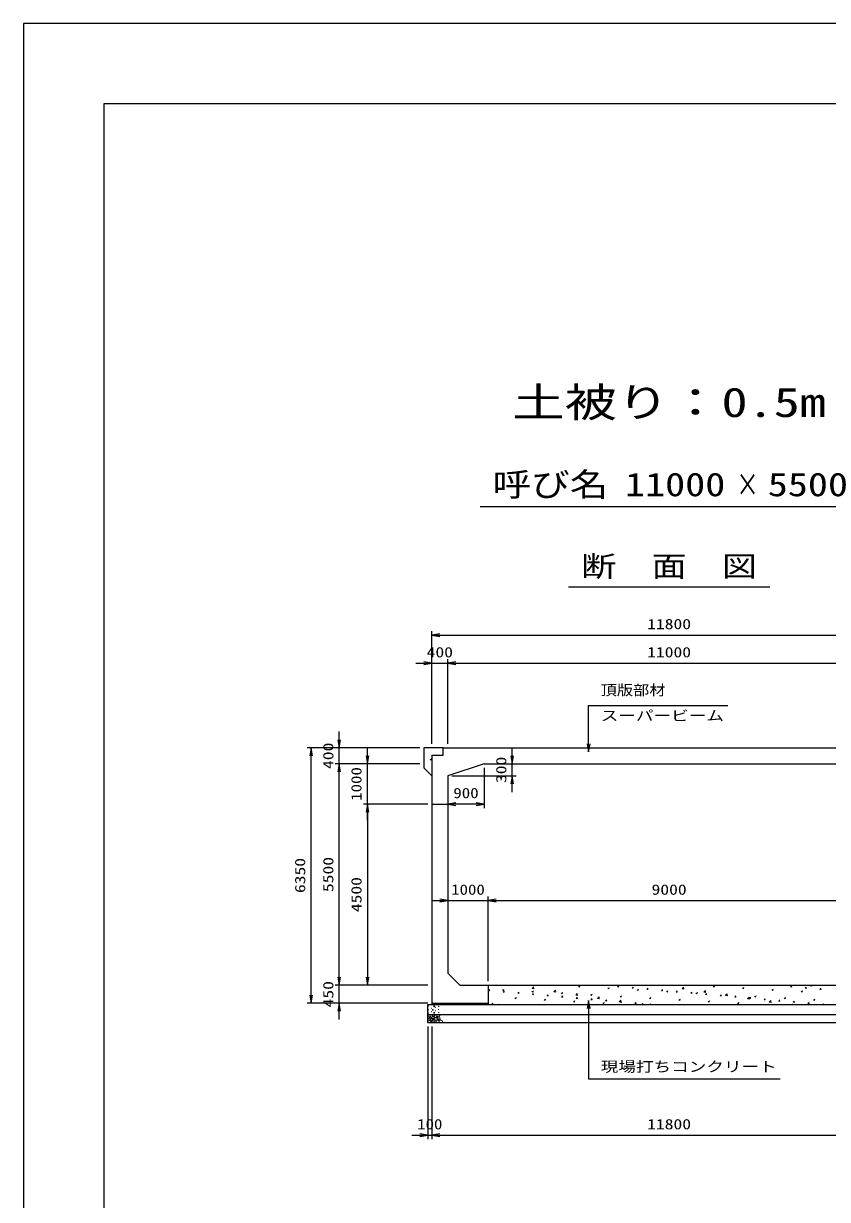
# Model space of a CAD drawing. Units: millimetres at full size. Extents: x 0 to 84100, y 0 to 59400.
# Drawn here: x 0 to 19987, y 30173 to 59400 of the extents above; entities that cross this region are included whole.
import ezdxf
from ezdxf.enums import TextEntityAlignment as Align

# ---------------------------------------------------------------- set-up
doc = ezdxf.new("R2010")
doc.units = ezdxf.units.MM
for name, color, linetype, lineweight in [('D-DCR-HCHn', 4, 'Continuous', 9), ('D-STR-DIM', 7, 'Continuous', 25), ('D-STR-STRn', 1, 'Continuous', 25), ('D-STR-TXT', 7, 'Continuous', 25), ('D-TTL', 2, 'Continuous', 25), ('D-TTL-TXT', 7, 'Continuous', 25)]:
    doc.layers.add(name, color=color, linetype=linetype, lineweight=lineweight)
doc.styles.add('ＭＳ ゴシック', font='')
doc.styles.get('ＭＳ ゴシック').set_extended_font_data('MS Gothic')

# ---------------------------------------------------------------- blocks, each defined once
blk = doc.blocks.new('open_arrow')
at = {"color": 0, "linetype": 'Continuous', "lineweight": -2}
blk.add_lwpolyline([(7.5, 1.25), (0, 0), (7.5, -1.25)], dxfattribs=at)

msp = doc.modelspace()

# ---------------------------------------------------------------- linework, layer by layer
at = {"layer": 'D-DCR-HCHn'}
for p, q in [((10112.795, 41109.91), (10138.065, 41092.866)), ((10112.817, 41109.982), (10148.386, 41123.636)), ((10135.001, 41124.776), (10150, 41123.464)), ((10135.18, 41124.803), (10150, 41142.464)), ((10138.099, 41092.905), (10148.399, 41123.603)), ((11556.852, 35361.219), (11581.343, 35390.405)), ((11587.207, 35357.91), (11581.334, 35389.753)), ((11909.043, 35380.847), (11934.312, 35363.803)), ((11909.082, 35380.903), (11944.651, 35394.557)), ((11934.34, 35363.844), (11944.641, 35394.542)), ((12120.792, 35500), (12146.253, 35496.051)), ((12146.191, 35496.23), (12145.752, 35500)), ((12643.143, 35419.237), (12682.711, 35460.475)), ((12643.232, 35418.973), (12688.411, 35411.966)), ((12688.349, 35412.146), (12682.736, 35460.39)), ((13071.879, 35500), (13091.206, 35486.963)), ((13091.235, 35487.005), (13095.595, 35500)), ((13185.301, 35335.152), (13224.869, 35376.39)), ((13230.507, 35328.061), (13224.895, 35376.306)), ((13795.999, 35463.323), (13821.268, 35446.279)), ((13796.04, 35463.378), (13831.61, 35477.032)), ((13821.296, 35446.32), (13831.597, 35477.018)), ((14401.113, 35488.287), (14431.477, 35485.631)), ((14401.32, 35488.307), (14411.132, 35500)), ((14431.666, 35484.979), (14428.896, 35500)), ((14526.06, 35422.638), (14551.329, 35405.594)), ((14526.103, 35422.693), (14561.673, 35436.347)), ((14551.358, 35405.636), (14561.658, 35436.334)), ((14765.482, 35456.409), (14795.846, 35453.753)), ((14765.69, 35456.429), (14790.18, 35485.616)), ((14796.034, 35453.099), (14790.16, 35484.942)), ((15129.85, 35424.531), (15160.214, 35421.875)), ((15130.059, 35424.551), (15154.549, 35453.737)), ((15160.402, 35421.218), (15154.528, 35453.061)), ((15256.122, 35381.953), (15281.391, 35364.909)), ((15256.166, 35382.008), (15291.735, 35395.662)), ((15281.419, 35364.951), (15291.72, 35395.649)), ((15494.218, 35392.653), (15524.582, 35389.997)), ((15494.428, 35392.673), (15518.919, 35421.859)), ((15524.769, 35389.338), (15518.896, 35421.18)), ((15828.742, 35493.666), (15834.819, 35500)), ((15828.832, 35493.395), (15874.011, 35486.388)), ((15858.798, 35360.795), (15883.288, 35389.981)), ((15873.948, 35486.574), (15872.386, 35500)), ((15889.137, 35357.457), (15883.263, 35389.3)), ((16370.9, 35409.581), (16410.467, 35450.819)), ((16370.99, 35409.31), (16416.17, 35402.302)), ((16416.106, 35402.49), (16410.494, 35450.734)), ((16420.598, 35500), (16438.286, 35488.07)), ((16438.314, 35488.113), (16442.303, 35500)), ((16913.058, 35325.497), (16952.625, 35366.734)), ((16958.264, 35318.405), (16952.652, 35366.65)), ((17143.078, 35464.429), (17168.347, 35447.385)), ((17143.124, 35464.483), (17178.694, 35478.137)), ((17168.376, 35447.428), (17178.676, 35478.126)), ((17873.14, 35423.744), (17898.409, 35406.7)), ((17873.187, 35423.798), (17908.757, 35437.452)), ((17898.437, 35406.744), (17908.737, 35437.442)), ((18603.201, 35383.059), (18628.47, 35366.015)), ((18603.25, 35383.113), (18638.819, 35396.767)), ((18628.499, 35366.059), (18638.799, 35396.757)), ((18703.046, 35487.864), (18733.41, 35485.207)), ((18703.266, 35487.883), (18713.433, 35500)), ((18733.596, 35484.526), (18730.741, 35500)), ((19067.414, 35455.986), (19097.778, 35453.329)), ((19067.635, 35456.005), (19092.125, 35485.191)), ((19097.963, 35452.646), (19092.09, 35484.489)), ((19431.782, 35424.107), (19462.146, 35421.451)), ((19432.004, 35424.127), (19456.494, 35453.313)), ((19462.331, 35420.765), (19456.457, 35452.608)), ((19556.499, 35484.01), (19571.841, 35500)), ((19556.59, 35483.732), (19601.77, 35476.725)), ((19601.706, 35476.918), (19599.02, 35500)), ((19769.317, 35500), (19785.365, 35489.176)), ((19785.393, 35489.22), (19789.01, 35500)), ((19796.15, 35392.229), (19826.514, 35389.573)), ((19796.374, 35392.249), (19820.864, 35421.435)), ((19826.699, 35388.885), (19820.825, 35420.727)), ((11556.654, 35361.199), (11587.018, 35358.542)), ((11921.022, 35329.321), (11951.386, 35326.664)), ((11921.222, 35329.341), (11945.712, 35358.527)), ((11951.575, 35326.029), (11945.702, 35357.872)), ((12212.272, 35176.317), (12237.541, 35159.272)), ((12212.312, 35176.372), (12247.881, 35190.026)), ((12237.569, 35159.314), (12247.869, 35190.012)), ((12285.39, 35297.443), (12315.754, 35294.786)), ((12285.591, 35297.463), (12310.081, 35326.649)), ((12315.943, 35294.149), (12310.069, 35325.992)), ((12639.104, 35340.162), (12664.373, 35323.118)), ((12639.145, 35340.218), (12674.714, 35353.872)), ((12649.758, 35265.564), (12680.122, 35262.908)), ((12649.96, 35265.585), (12674.451, 35294.771)), ((12664.402, 35323.159), (12674.702, 35353.857)), ((12680.31, 35262.268), (12674.437, 35294.111)), ((12942.333, 35135.632), (12967.602, 35118.587)), ((12942.375, 35135.687), (12977.944, 35149.341)), ((12967.63, 35118.629), (12977.931, 35149.327)), ((13014.126, 35233.686), (13044.49, 35231.03)), ((13014.33, 35233.706), (13038.82, 35262.893)), ((13044.678, 35230.388), (13038.805, 35262.23)), ((13185.39, 35334.887), (13230.57, 35327.88)), ((13369.166, 35299.477), (13394.435, 35282.433)), ((13369.208, 35299.533), (13404.777, 35313.186)), ((13378.495, 35201.808), (13408.859, 35199.152)), ((13378.699, 35201.828), (13403.189, 35231.015)), ((13394.463, 35282.475), (13404.764, 35313.173)), ((13409.046, 35198.507), (13403.172, 35230.35)), ((13672.395, 35094.947), (13697.664, 35077.903)), ((13672.437, 35095.002), (13708.007, 35108.655)), ((13697.692, 35077.945), (13707.992, 35108.643)), ((13727.459, 35251.068), (13767.027, 35292.305)), ((13727.548, 35250.802), (13772.728, 35243.794)), ((13742.863, 35169.93), (13773.227, 35167.274)), ((13743.068, 35169.95), (13767.559, 35199.136)), ((13772.665, 35243.977), (13767.053, 35292.221)), ((13773.414, 35166.626), (13767.54, 35198.469)), ((14099.228, 35258.792), (14124.497, 35241.748)), ((14099.27, 35258.847), (14134.84, 35272.501)), ((14107.231, 35138.052), (14137.595, 35135.396)), ((14107.438, 35138.072), (14131.928, 35167.258)), ((14124.525, 35241.79), (14134.825, 35272.488)), ((14137.781, 35134.746), (14131.908, 35166.589)), ((14269.618, 35166.983), (14309.185, 35208.221)), ((14269.706, 35166.716), (14314.886, 35159.709)), ((14314.823, 35159.892), (14309.211, 35208.137)), ((14471.599, 35106.174), (14501.963, 35103.518)), ((14471.807, 35106.194), (14496.297, 35135.38)), ((14502.149, 35102.865), (14496.275, 35134.708)), ((14811.776, 35082.898), (14851.343, 35124.136)), ((14811.864, 35082.63), (14857.044, 35075.623)), ((14829.289, 35218.108), (14854.558, 35201.063)), ((14829.333, 35218.162), (14864.902, 35231.816)), ((14835.967, 35074.296), (14866.331, 35071.639)), ((14836.176, 35074.316), (14860.667, 35103.502)), ((14856.981, 35075.808), (14851.369, 35124.052)), ((14854.587, 35201.106), (14864.887, 35231.804)), ((14866.517, 35070.985), (14860.643, 35102.828)), ((15559.351, 35177.423), (15584.62, 35160.378)), ((15559.396, 35177.477), (15594.965, 35191.131)), ((15584.648, 35160.421), (15594.948, 35191.119)), ((15858.586, 35360.775), (15888.95, 35358.119)), ((15986.184, 35341.268), (16011.453, 35324.224)), ((15986.229, 35341.323), (16021.798, 35354.977)), ((16011.481, 35324.267), (16021.781, 35354.965)), ((16222.954, 35328.897), (16253.318, 35326.24)), ((16223.167, 35328.917), (16247.657, 35358.103)), ((16253.505, 35325.576), (16247.631, 35357.419)), ((16289.412, 35136.738), (16314.682, 35119.694)), ((16289.458, 35136.792), (16325.028, 35150.446)), ((16314.71, 35119.737), (16325.01, 35150.435)), ((16587.322, 35297.019), (16617.686, 35294.362)), ((16587.536, 35297.038), (16612.027, 35326.225)), ((16617.872, 35293.696), (16611.999, 35325.539)), ((16716.245, 35300.583), (16741.514, 35283.539)), ((16716.291, 35300.638), (16751.861, 35314.291)), ((16741.543, 35283.582), (16751.843, 35314.28)), ((16913.148, 35325.224), (16958.328, 35318.217)), ((16951.691, 35265.141), (16982.055, 35262.484)), ((16951.906, 35265.16), (16976.396, 35294.346)), ((16982.24, 35261.815), (16976.366, 35293.658)), ((17019.474, 35096.053), (17044.743, 35079.009)), ((17019.521, 35096.106), (17055.091, 35109.76)), ((17044.771, 35079.052), (17055.072, 35109.75)), ((17316.059, 35233.263), (17346.423, 35230.606)), ((17316.275, 35233.282), (17340.765, 35262.468)), ((17346.608, 35229.935), (17340.734, 35261.778)), ((17446.307, 35259.898), (17471.576, 35242.854)), ((17446.354, 35259.952), (17481.924, 35273.606)), ((17455.216, 35241.412), (17494.784, 35282.65)), ((17455.306, 35241.139), (17500.486, 35234.131)), ((17471.604, 35242.898), (17481.905, 35273.596)), ((17500.423, 35234.321), (17494.81, 35282.565)), ((17680.427, 35201.385), (17710.791, 35198.728)), ((17680.644, 35201.404), (17705.135, 35230.59)), ((17710.975, 35198.054), (17705.102, 35229.897)), ((17997.374, 35157.327), (18036.942, 35198.565)), ((17997.464, 35157.053), (18042.644, 35150.046)), ((18042.581, 35150.236), (18036.968, 35198.481)), ((18044.795, 35169.507), (18075.159, 35166.85)), ((18045.014, 35169.526), (18069.504, 35198.712)), ((18075.343, 35166.174), (18069.469, 35198.016)), ((18176.369, 35219.214), (18201.638, 35202.169)), ((18176.417, 35219.267), (18211.986, 35232.921)), ((18201.666, 35202.213), (18211.966, 35232.911)), ((18409.163, 35137.628), (18439.527, 35134.972)), ((18409.383, 35137.648), (18433.873, 35166.834)), ((18439.711, 35134.293), (18433.837, 35166.136)), ((18539.532, 35073.243), (18579.1, 35114.48)), ((18539.622, 35072.967), (18584.802, 35065.96)), ((18584.739, 35066.152), (18579.126, 35114.396)), ((18773.532, 35105.75), (18803.896, 35103.094)), ((18773.752, 35105.769), (18798.243, 35134.956)), ((18804.078, 35102.412), (18798.205, 35134.255)), ((18906.43, 35178.529), (18931.699, 35161.485)), ((18906.48, 35178.582), (18942.049, 35192.236)), ((18931.727, 35161.529), (18942.028, 35192.227)), ((19137.9, 35073.872), (19168.264, 35071.216)), ((19138.122, 35073.891), (19162.612, 35103.077)), ((19168.446, 35070.532), (19162.572, 35102.375)), ((19333.263, 35342.374), (19358.532, 35325.33)), ((19333.313, 35342.428), (19368.882, 35356.082)), ((19358.56, 35325.375), (19368.861, 35356.073)), ((19636.492, 35137.844), (19661.761, 35120.8)), ((19636.542, 35137.897), (19672.112, 35151.551)), ((19661.789, 35120.844), (19672.089, 35151.542)), ((11637.241, 35020), (11665.744, 35049.707)), ((11669.216, 35020), (11665.77, 35049.624)), ((11804.949, 35020), (11821.048, 35026.18)), ((11818.967, 35020), (11821.036, 35026.166)), ((14402.456, 35054.262), (14427.725, 35037.218)), ((14402.5, 35054.316), (14438.069, 35067.97)), ((14427.754, 35037.26), (14438.054, 35067.958)), ((15149.154, 35020), (15168.132, 35027.285)), ((15165.675, 35020), (15168.115, 35027.274)), ((15200.335, 35042.418), (15230.699, 35039.761)), ((15200.546, 35042.437), (15225.036, 35071.624)), ((15230.884, 35039.104), (15225.011, 35070.947)), ((15374.262, 35020), (15393.501, 35040.051)), ((15395.85, 35020), (15393.527, 35039.968)), ((15572.837, 35020), (15589.405, 35039.745)), ((15592.895, 35020), (15589.378, 35039.066)), ((17749.536, 35055.368), (17774.805, 35038.324)), ((17749.584, 35055.421), (17785.153, 35069.075)), ((17774.833, 35038.368), (17785.133, 35069.066)), ((18493.36, 35020), (18515.216, 35028.39)), ((18512.382, 35020), (18515.195, 35028.381)), ((19111.283, 35020), (19121.258, 35030.396)), ((19122.484, 35020), (19121.285, 35030.312)), ((19502.268, 35041.994), (19532.632, 35039.338)), ((19502.491, 35042.013), (19526.981, 35071.199)), ((19532.814, 35038.651), (19526.94, 35070.494)), ((19875.138, 35020), (19891.351, 35039.321)), ((19894.741, 35020), (19891.308, 35038.614))]:
    msp.add_line(p, q, dxfattribs=at)
for points in [[(10057.281, 34703.808), (10050.346, 34683.005), (10059.592, 34669.136), (10082.707, 34666.824), (10098.488, 34673.599), (10091.952, 34689.939), (10096.575, 34699.185), (10087.33, 34708.431), (10073.461, 34713.053)], [(10101.155, 34627.009), (10118.277, 34652.692), (10116.137, 34659.112), (10092.594, 34665.533), (10071.192, 34663.393), (10056.21, 34650.551), (10054.07, 34635.57), (10056.21, 34620.588), (10073.332, 34616.308)], [(10109.716, 34573.503), (10124.698, 34579.924), (10128.978, 34601.326), (10120.417, 34616.308), (10105.435, 34620.588), (10086.173, 34618.448), (10064.771, 34609.887), (10054.07, 34597.045), (10054.07, 34582.064), (10060.49, 34573.503), (10086.173, 34575.643)], [(10101.198, 34761.594), (10080.395, 34766.217), (10061.904, 34756.971), (10059.592, 34736.168), (10064.215, 34719.988), (10087.33, 34713.053), (10103.51, 34713.053), (10110.444, 34724.611), (10110.444, 34750.037)], [(10119.69, 34763.906), (10112.756, 34743.102), (10115.067, 34719.988), (10098.887, 34694.562), (10119.69, 34683.005), (10142.805, 34694.562), (10156.673, 34713.053), (10161.296, 34743.102), (10156.673, 34759.283), (10142.805, 34766.217)], [(10124.313, 34683.005), (10112.756, 34673.759), (10117.379, 34666.824), (10133.559, 34666.824), (10140.493, 34669.136), (10145.116, 34678.382), (10138.182, 34685.316)], [(10161.082, 34627.009), (10171.783, 34652.692), (10163.222, 34663.393), (10137.539, 34663.393), (10126.838, 34659.112), (10116.137, 34644.131), (10116.137, 34631.289), (10126.838, 34614.167), (10139.679, 34612.027)], [(10156.801, 34579.924), (10156.801, 34605.606), (10146.1, 34612.027), (10135.399, 34605.606), (10133.259, 34590.625), (10135.399, 34577.783), (10150.381, 34573.503)], [(10158.985, 34708.431), (10147.427, 34680.693), (10156.673, 34669.136), (10184.411, 34669.136), (10195.968, 34673.759), (10207.525, 34689.939), (10207.525, 34703.808), (10195.968, 34722.299), (10182.099, 34724.611)], [(10197.466, 34575.643), (10203.886, 34594.905), (10201.746, 34616.308), (10216.728, 34639.85), (10197.466, 34650.551), (10176.063, 34639.85), (10163.222, 34622.728), (10158.941, 34594.905), (10163.222, 34579.924), (10176.063, 34573.503)], [(10193.185, 34650.551), (10203.886, 34659.112), (10199.606, 34665.533), (10184.624, 34665.533), (10178.204, 34663.393), (10173.923, 34654.832), (10180.344, 34648.411)], [(10214.588, 34577.783), (10233.85, 34573.503), (10250.972, 34582.064), (10253.112, 34601.326), (10250.968, 34624.878), (10227.429, 34632.327), (10212.447, 34628.603), (10206.027, 34612.027), (10206.027, 34588.484)], [(10263.203, 34629.533), (10227.829, 34636.129), (10212.782, 34648.266), (10208.03, 34667.263), (10222.713, 34681.629), (10251.323, 34689.69), (10272.97, 34676.761), (10286.961, 34659.347), (10283.002, 34641.67)], [(10223.447, 34686.214), (10210.689, 34690.569), (10209.425, 34718.678), (10222.512, 34747.359), (10239.448, 34763.536), (10271.403, 34757.032), (10274.133, 34721.913), (10263.816, 34709.876), (10235.739, 34694.301)], [(10254.798, 34695.711), (10256.454, 34689.566), (10262.011, 34685.193), (10274.19, 34683.302), (10285.305, 34689.802), (10295.592, 34699.138), (10304.858, 34707.333), (10304.635, 34713.462), (10298.736, 34718.875), (10284.203, 34720.356), (10271.47, 34714.383), (10262.011, 34705.165), (10257.281, 34700.556)], [(10262.352, 34623.637), (10277.306, 34632.556), (10303.44, 34632.292), (10324.93, 34613.525), (10328.643, 34584.899), (10314.853, 34574.245), (10278.098, 34571.871), (10261.731, 34581.633), (10257.172, 34604.06)], [(10282.012, 34729.601), (10275.964, 34735.086), (10274.897, 34740.792), (10278.414, 34753.305), (10288.71, 34767.61), (10311.004, 34766.105), (10332.571, 34755.811), (10347.195, 34735.597), (10345.021, 34722.456), (10338.02, 34715.716), (10326.769, 34713.215), (10310.511, 34717.483), (10289.289, 34724.481)], [(10343.372, 34661.832), (10348.688, 34666.874), (10355.476, 34675.68), (10357.145, 34683.275), (10353.144, 34697.685), (10339.088, 34708.67), (10318.907, 34707.89), (10291.698, 34693.001), (10282.086, 34680.757), (10285.152, 34666.784), (10294.778, 34660.04), (10303.599, 34659.145), (10317.363, 34659.524), (10330.808, 34661.002)], [(10299.971, 34635.265), (10304.183, 34638.446), (10307.686, 34643.505), (10307.81, 34650.431), (10303.414, 34656.067), (10295.769, 34657.977), (10289.356, 34656.179), (10287.704, 34650.442), (10286.896, 34644.835), (10287.881, 34637.456), (10293.975, 34634.127)], [(10327.597, 34620.331), (10317.895, 34625.079), (10310.89, 34633.822), (10310.719, 34645.084), (10314.942, 34655.627), (10330.189, 34657.625), (10345.054, 34658.018), (10359.481, 34652.512), (10361.849, 34643.273), (10349.54, 34632.195), (10334.555, 34623.15)], [(10359.972, 34572.493), (10344.837, 34574.274), (10334.866, 34579.787), (10330.835, 34592.722), (10330.945, 34604.963), (10340.172, 34621.678), (10358.242, 34632.822), (10385.731, 34628.403), (10407.453, 34620.334), (10412.643, 34596.125), (10408.03, 34578.257), (10386.884, 34572.877)]]:
    msp.add_lwpolyline(points, close=True, dxfattribs=at)
msp.add_lwpolyline([(10193.432, 34768.547), (10176.093, 34766.446), (10164.258, 34758.701), (10164.626, 34739.819), (10170.514, 34726.087), (10185.025, 34726.185), (10205.107, 34729.153), (10214.799, 34743.689), (10224.082, 34753.492), (10226.884, 34764.345), (10214.099, 34768.547), (10193.082, 34768.547)], dxfattribs=at)
for centre, radius in [((10066.091, 34886.145), 4.5), ((10067.803, 34984.121), 4.5), ((10067.803, 34805.879), 4.5), ((10143.437, 34927.541), 4.5), ((10143.437, 34838.641), 4.5), ((10175.004, 34886.145), 11.25), ((10209.996, 34975.045), 11.25), ((10209.996, 34814.955), 11.25), ((10241.563, 34951.359), 4.5), ((10241.563, 34862.459), 4.5), ((10317.197, 34895.221), 4.5), ((10318.909, 34975.045), 4.5), ((10318.909, 34814.955), 4.5)]:
    msp.add_circle(centre, radius, dxfattribs=at)
at = {"layer": 'D-STR-DIM'}
for p, q in [((10150, 41500), (10150, 44300)), ((10150, 44200), (21950, 44200)), ((10150, 41500), (10150, 43600)), ((10550, 41500), (10550, 43600)), ((10550, 41500), (10550, 43600)), ((9750, 43500), (10950, 43500)), ((10550, 43500), (21550, 43500)), ((7850, 40600), (7850, 41800)), ((9850, 41400), (7050, 41400)), ((7150, 35050), (7150, 41400)), ((9850, 41400), (7750, 41400)), ((8550, 39600), (8550, 41400)), ((12150, 40300), (12150, 41400)), ((9850, 41000), (7750, 41000)), ((9850, 41000), (7750, 41000)), ((7850, 35500), (7850, 41000)), ((9850, 41000), (8450, 41000)), ((11550, 41000), (12250, 41000)), ((10650, 40700), (12250, 40700)), ((11450, 40900), (11450, 39900)), ((10550, 40600), (10550, 39900)), ((10050, 40000), (8450, 40000)), ((10050, 40000), (8450, 40000)), ((8550, 40000), (8550, 35500)), ((11450, 40000), (10550, 40000)), ((10150, 37600), (11950, 37600)), ((11550, 35600), (11550, 37700)), ((11550, 35600), (11550, 37700)), ((11550, 37600), (20550, 37600)), ((7850, 34650), (7850, 35900)), ((10050, 35500), (7750, 35500)), ((10050, 35500), (7750, 35500)), ((10050, 35500), (8450, 35500)), ((10050, 35050), (7050, 35050)), ((10050, 35050), (7750, 35050)), ((10050, 34470), (10050, 31670)), ((10150, 34470), (10150, 31670)), ((10150, 34470), (10150, 31670)), ((9650, 31770), (10550, 31770)), ((10150, 31770), (21950, 31770))]:
    msp.add_line(p, q, dxfattribs=at)
at = {"layer": 'D-STR-STRn'}
for p, q in [((9950, 41400), (9950, 40900)), ((10430, 41400), (9950, 41400)), ((10150, 41220), (10430, 41220)), ((10150, 41220), (10150, 35050)), ((10430, 41400), (21670, 41400)), ((10430, 41220), (10430, 41400)), ((11450, 41000), (10550, 40700)), ((11450, 41000), (20650, 41000)), ((9950, 40900), (10150, 40700)), ((10550, 40700), (10550, 35800)), ((10150, 40000), (10550, 40000)), ((10550, 35800), (10850, 35500)), ((10850, 35500), (21250, 35500)), ((11550, 35500), (11550, 35020)), ((10050, 35020), (22050, 35020)), ((10050, 34570), (10050, 35020)), ((10150, 35050), (11550, 35050)), ((10150, 35050), (10150, 35020)), ((10050, 34770), (22050, 34770)), ((10050, 34570), (22050, 34570))]:
    msp.add_line(p, q, dxfattribs=at)
at = {"layer": 'D-STR-TXT'}
for points in [[(14050, 41300), (14050, 42451.777), (14250, 42451.777), (17512.437, 42451.777)], [(14050, 35120), (14050, 33170), (14250, 33170), (18811.168, 33170)]]:
    msp.add_lwpolyline(points, dxfattribs=at)
at = {"layer": 'D-TTL'}
for points in [[(0, 0), (84100, 0), (84100, 59400), (0, 59400)], [(2000, 2000), (82100, 2000), (82100, 57400), (2000, 57400)]]:
    msp.add_lwpolyline(points, close=True, dxfattribs=at)
at = {"layer": 'D-TTL-TXT'}
for p, q in [((11350, 47400), (20750, 47400)), ((13550, 45400), (18550, 45400))]:
    msp.add_line(p, q, dxfattribs=at)

# ---------------------------------------------------------------- block references
at = {"layer": 'D-STR-DIM', "xscale": 26.7, "yscale": 26.7}
for p in [(10150, 44200), (10550, 43500), (10550, 43500), (10550, 40000), (11550, 37600), (11550, 37600), (10150, 31770), (10150, 31770)]:
    msp.add_blockref('open_arrow', p, dxfattribs=at)
for p, rotation in [((10150, 43500), 180), ((7850, 41400), 90), ((7150, 41400), 270), ((7850, 41000), 270), ((7850, 41000), 270), ((8550, 41000), 90), ((12150, 41000), 90), ((12150, 40700), 270), ((8550, 40000), 270), ((8550, 40000), 270), ((11450, 40000), 180), ((10550, 37600), 180), ((7850, 35500), 90), ((7850, 35500), 90), ((8550, 35500), 90), ((7150, 35050), 90), ((7850, 35050), 270), ((10050, 31770), 180)]:
    msp.add_blockref('open_arrow', p, dxfattribs=dict(at, rotation=rotation))
at = {"layer": 'D-STR-TXT', "xscale": 26.7, "yscale": 26.7}
for p, rotation in [((14050, 41300), 90), ((14050, 35120), 270)]:
    msp.add_blockref('open_arrow', p, dxfattribs=dict(at, rotation=rotation))

# ---------------------------------------------------------------- texts
at = {"layer": 'D-STR-DIM', "style": 'ＭＳ ゴシック'}
for s, width, p in [('11800', 1.25, (16050, 44475)), ('400', 1.25, (10350, 43775)), ('11000', 1.25, (16050, 43775)), ('900', 1.2, (11000, 40275)), ('1000', 1.2, (11050, 37875)), ('9000', 1.25, (16050, 37875)), ('100', 1.2, (10100, 32045)), ('11800', 1.25, (16050, 32045))]:
    msp.add_text(s, height=256.6, dxfattribs=dict(at, width=width)).set_placement(p, align=Align.MIDDLE_CENTER)
for s, width, p in [('400', 1.25, (7575, 41200)), ('300', 1.25, (11875, 40850)), ('1000', 1.2, (8275, 40500)), ('6350', 1.25, (6875, 38225)), ('5500', 1.25, (7575, 38250)), ('4500', 1.25, (8275, 37750)), ('450', 1.25, (7575, 35275))]:
    msp.add_text(s, height=256.6, rotation=90, dxfattribs=dict(at, width=width)).set_placement(p, align=Align.MIDDLE_CENTER)
at = {"layer": 'D-STR-TXT', "style": 'ＭＳ ゴシック', "width": 1.15}
msp.add_text('頂版部材\u3000\u3000\u3000\u3000', height=256.6, dxfattribs=at).set_placement((14350, 42960.406), align=Align.TOP_LEFT)
at = {"layer": 'D-STR-TXT', "style": 'ＭＳ ゴシック', "width": 1.25}
for s, p in [('スーパービーム', (14350, 41993.147)), ('現場打ちコンクリート', (14350, 33270))]:
    msp.add_text(s, height=256.6, dxfattribs=at).set_placement(p, align=Align.BOTTOM_LEFT)
at = {"layer": 'D-TTL-TXT', "style": 'ＭＳ ゴシック'}
for s, height, width, p in [('土被り：0.5m', 733.1, 1.3, (16050, 49400)), ('呼び名', 586.5, 1.2, (13100, 47475)), ('11000', 586.5, 1.25, (16200, 47475)), ('5500', 586.5, 1.25, (19500, 47475)), ('×', 586.5, 0.7, (18000, 47475)), ('断\u3000面\u3000図', 513.2, 1.25, (16050, 45500))]:
    msp.add_text(s, height=height, dxfattribs=dict(at, width=width)).set_placement(p, align=Align.BOTTOM_CENTER)

doc.saveas('drawing.dxf')
